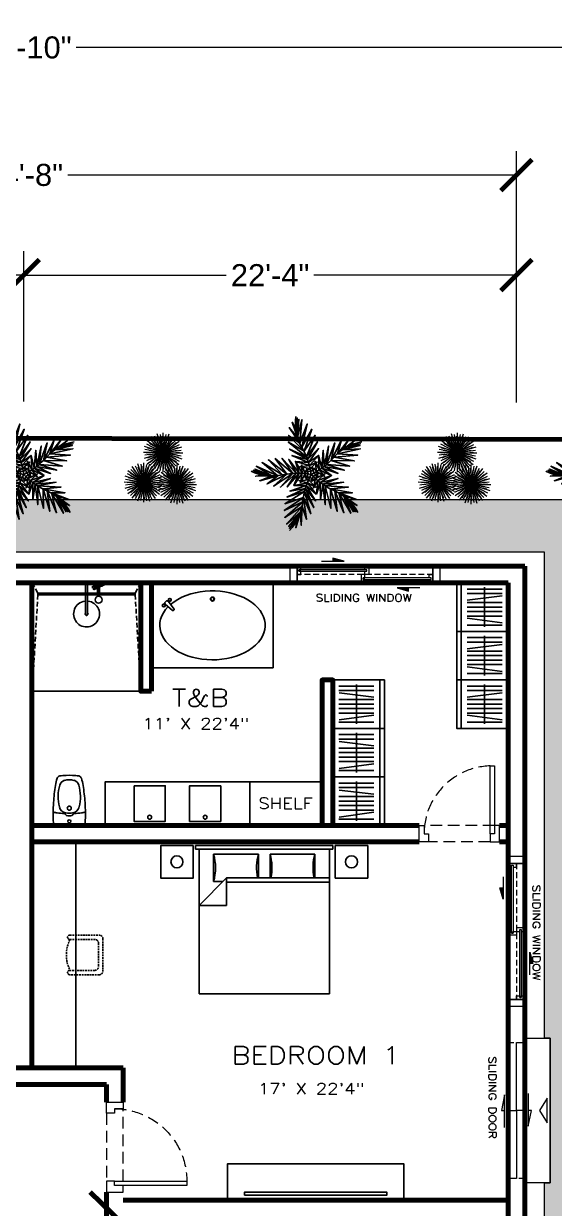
# Model space of a CAD drawing. Header units: millimetres. Extents: x 355 to 3640, y -248 to 1431.
# Drawn here: x 1440 to 1728, y 787 to 1431 of the extents above; entities that cross this region are included whole.
import ezdxf

# ---------------------------------------------------------------- set-up
doc = ezdxf.new("R2010")
doc.units = ezdxf.units.MM
doc.linetypes.add('HIDDEN', pattern=[9.525, 6.35, -3.175])
doc.linetypes.add('HIDDEN2', pattern=[4.7625, 3.175, -1.5875])
doc.layers.get('0').update_dxf_attribs({"plot": 0})
for name, color, linetype, lineweight in [('DIMENSION', 251, 'Continuous', 18), ('DOOR', 1, 'Continuous', 20), ('FLOORING', 33, 'Continuous', 13), ('PERIMETER', 4, 'Continuous', 80), ('TEXT', 9, 'Continuous', 15), ('WALL', 2, 'Continuous', 70), ('WINDOW', 153, 'Continuous', 20)]:
    doc.layers.add(name, color=color, linetype=linetype, lineweight=lineweight)
for name, color, linetype in [('FIXTURES', 8, 'Continuous'), ('FURNITURE', 8, 'Continuous'), ('PLANTS', 92, 'Continuous')]:
    doc.layers.add(name, color=color, linetype=linetype)
doc.styles.get("Standard").update_dxf_attribs({"font": 'arial.ttf'})
doc.dimstyles.new('ISO-25', dxfattribs={"dimtxt": 12, "dimasz": 17, "dimexe": 13, "dimexo": 20, "dimgap": 3.125, "dimtad": 0, "dimtoh": 1, "dimdec": 0, "dimdsep": 46, "dimlunit": 4, "dimtxsty": 'Standard', "dimblk": 'ARCHTICK', "dimcen": 2.5, "dimclrd": 256, "dimclre": 256, "dimclrt": 256, "dimadec": 0, "dimazin": 0, "dimtfac": 1, "dimtdec": 0, "dimtmove": 0, "dimatfit": 3, "dimldrblk": 'DOT', "dimfxl": 1, "dimlwd": -1, "dimlwe": -1, "dimarcsym": 0})

# ---------------------------------------------------------------- blocks, each defined once
blk = doc.blocks.new('1000mm Hinged Door')
at = {"layer": 'DOOR', "linetype": 'HIDDEN'}
for p, q in [((2.4, 4.72), (41.76, 4.72)), ((39.36, -4.28), (2.4, -4.28))]:
    blk.add_line(p, q, dxfattribs=at)
at = {"layer": 'DOOR'}
blk.add_lwpolyline([(0, 0), (2.4, 0), (2.4, 39.36), (0, 39.36)], close=True, dxfattribs=at)
for points in [[(0, 4.72), (0, 0), (2.4, 0), (2.4, -4.28), (-3.6, -4.28), (-3.6, 4.72), (0, 4.72)], [(41.76, 4.72), (41.76, 0), (39.36, 0), (39.36, -4.28), (45.36, -4.28), (45.36, 4.72), (41.76, 4.72)]]:
    blk.add_lwpolyline(points, dxfattribs=at)
at = {"layer": 'DOOR', "linetype": 'HIDDEN'}
blk.add_arc((2.4, 0), 39.36, 0, 90, dxfattribs=at)
blk = doc.blocks.new('1m x 1m Sliding Window')
at = {"layer": 'WINDOW'}
h = blk.add_hatch(color=256, dxfattribs=at)
h.dxf.hatch_style = 1
h.paths.add_polyline_path([(58.42, 11.74), (58.42, 13.46), (52.27, 11.74)])
h = blk.add_hatch(color=256, dxfattribs=at)
h.dxf.hatch_style = 1
h.paths.add_polyline_path([(17.28, -2.74), (17.28, -4.46), (23.43, -2.74)])
at = {"layer": 'WINDOW', "linetype": 'HIDDEN2'}
blk.add_line((3.94, 4.5), (77.91, 4.5), dxfattribs=at)
at = {"layer": 'WINDOW'}
for points in [[(64.57, 11.74), (52.27, 11.74), (58.42, 13.46), (58.42, 11.74)], [(38.93, 9), (38.93, 4.5), (40.93, 4.5), (40.93, 6.35), (39.93, 6.35), (39.93, 7.15), (40.93, 7.15), (40.93, 9), (38.93, 9)], [(77.91, 9), (77.91, 4.5), (75.91, 4.5), (75.91, 6.35), (76.91, 6.35), (76.91, 7.15), (75.91, 7.15), (75.91, 9), (77.91, 9)], [(3.94, 4.5), (3.94, 0), (5.94, 0), (5.94, 1.85), (4.94, 1.85), (4.94, 2.65), (5.94, 2.65), (5.94, 4.5), (3.94, 4.5)], [(42.93, 4.5), (42.93, 0), (40.93, 0), (40.93, 1.85), (41.93, 1.85), (41.93, 2.65), (40.93, 2.65), (40.93, 4.5), (42.93, 4.5)], [(11.13, -2.74), (23.43, -2.74), (17.28, -4.46), (17.28, -2.74)]]:
    blk.add_lwpolyline(points, dxfattribs=at)
for points in [[(0, 9), (3.94, 9), (3.94, 0), (0, 0)], [(3.94, 9), (77.91, 9), (77.91, 0), (3.94, 0)], [(39.93, 6.35), (39.93, 7.15), (76.91, 7.15), (76.91, 6.35)], [(77.91, 9), (81.85, 9), (81.85, 0), (77.91, 0)], [(4.94, 1.85), (4.94, 2.65), (41.93, 2.65), (41.93, 1.85)]]:
    blk.add_lwpolyline(points, close=True, dxfattribs=at)
blk = doc.blocks.new('_ArchTick')
at = {"color": 0, "linetype": 'ByBlock', "const_width": 0.15}
blk.add_lwpolyline([(-0.5, -0.5), (0.5, 0.5)], dxfattribs=at)
blk = doc.blocks.new('*D26')
at = {"layer": 'DIMENSION', "transparency": 16777216}
for p, q in [((1172.07, 1226.34), (1172.07, 1307.62)), ((1439.91, 1226.34), (1439.91, 1307.62)), ((1172.07, 1294.62), (1282.15, 1294.62)), ((1439.91, 1294.62), (1329.83, 1294.62))]:
    blk.add_line(p, q, dxfattribs=at)
at = {"layer": 'DIMENSION', "transparency": 16777216, "xscale": 17, "yscale": 17, "zscale": 17, "rotation": 180}
blk.add_blockref('_ArchTick', (1172.07, 1294.62), dxfattribs=at)
at = {"layer": 'DIMENSION', "transparency": 16777216, "xscale": 17, "yscale": 17, "zscale": 17}
blk.add_blockref('_ArchTick', (1439.91, 1294.62), dxfattribs=at)
at = {"layer": 'DIMENSION', "transparency": 16777216, "insert": (1305.99, 1294.62), "char_height": 12, "attachment_point": 5}
blk.add_mtext('22\'-4"', dxfattribs=at)
blk = doc.blocks.new('_Dot')
at = {"color": 0, "linetype": 'ByBlock', "lineweight": -2}
blk.add_line((-0.5, 0), (-1, 0), dxfattribs=at)
at = {"color": 0, "linetype": 'ByBlock', "const_width": 0.5}
blk.add_lwpolyline([(-0.25, 0, 1), (0.25, 0, 1)], format="xyb", close=True, dxfattribs=at)
blk = doc.blocks.new('*D27')
at = {"layer": 'DIMENSION', "transparency": 16777216}
for p, q in [((1439.98, 1225.82), (1439.98, 1307.62)), ((1707.89, 1225.31), (1707.89, 1307.62)), ((1439.98, 1294.62), (1550.1, 1294.62)), ((1707.89, 1294.62), (1597.78, 1294.62))]:
    blk.add_line(p, q, dxfattribs=at)
at = {"layer": 'DIMENSION', "transparency": 16777216, "xscale": 17, "yscale": 17, "zscale": 17, "rotation": 180}
blk.add_blockref('_ArchTick', (1439.98, 1294.62), dxfattribs=at)
at = {"layer": 'DIMENSION', "transparency": 16777216, "xscale": 17, "yscale": 17, "zscale": 17}
blk.add_blockref('_ArchTick', (1707.89, 1294.62), dxfattribs=at)
at = {"layer": 'DIMENSION', "transparency": 16777216, "insert": (1573.94, 1294.62), "char_height": 12, "attachment_point": 5}
blk.add_mtext('22\'-4"', dxfattribs=at)
blk = doc.blocks.new('*D28')
at = {"layer": 'DIMENSION', "transparency": 16777216}
for p, q in [((1172.07, 1226.34), (1172.07, 1362.11)), ((1707.89, 1225.31), (1707.89, 1362.11)), ((1172.07, 1349.11), (1416, 1349.11)), ((1707.89, 1349.11), (1463.96, 1349.11))]:
    blk.add_line(p, q, dxfattribs=at)
at = {"layer": 'DIMENSION', "transparency": 16777216, "xscale": 17, "yscale": 17, "zscale": 17, "rotation": 180}
blk.add_blockref('_ArchTick', (1172.07, 1349.11), dxfattribs=at)
at = {"layer": 'DIMENSION', "transparency": 16777216, "xscale": 17, "yscale": 17, "zscale": 17}
blk.add_blockref('_ArchTick', (1707.89, 1349.11), dxfattribs=at)
at = {"layer": 'DIMENSION', "transparency": 16777216, "insert": (1439.98, 1349.11), "char_height": 12, "attachment_point": 5}
blk.add_mtext('44\'-8"', dxfattribs=at)
blk = doc.blocks.new('*D34')
at = {"layer": 'DIMENSION', "transparency": 16777216}
for p, q in [((1104.94, 1226.47), (1104.94, 1431.48)), ((1775.03, 1225.18), (1775.03, 1431.48)), ((1104.94, 1418.48), (1411.58, 1418.48)), ((1775.03, 1418.48), (1468.38, 1418.48))]:
    blk.add_line(p, q, dxfattribs=at)
at = {"layer": 'DIMENSION', "transparency": 16777216, "xscale": 17, "yscale": 17, "zscale": 17, "rotation": 180}
blk.add_blockref('_ArchTick', (1104.94, 1418.48), dxfattribs=at)
at = {"layer": 'DIMENSION', "transparency": 16777216, "xscale": 17, "yscale": 17, "zscale": 17}
blk.add_blockref('_ArchTick', (1775.03, 1418.48), dxfattribs=at)
at = {"layer": 'DIMENSION', "transparency": 16777216, "insert": (1439.98, 1418.48), "char_height": 12, "attachment_point": 5}
blk.add_mtext('55\'-10"', dxfattribs=at)
blk = doc.blocks.new('900mm Door')
at = {"layer": 'DOOR', "linetype": 'HIDDEN'}
for p, q in [((0, 4.63), (-38.4, 4.63)), ((-2.4, -4.37), (-36, -4.37))]:
    blk.add_line(p, q, dxfattribs=at)
at = {"layer": 'DOOR'}
blk.add_lwpolyline([(-2.4, 36.99), (0, 36.99), (0, 0), (-2.4, 0)], close=True, dxfattribs=at)
for points in [[(-38.4, 4.63), (-38.4, 0), (-36, 0), (-36, -4.37), (-41, -4.37), (-41, 4.63), (-38.4, 4.63)], [(0, 4.63), (0, 0), (-2.4, 0), (-2.4, -4.37), (2.6, -4.37), (2.6, 4.63), (0, 4.63)]]:
    blk.add_lwpolyline(points, dxfattribs=at)
at = {"layer": 'DOOR', "linetype": 'HIDDEN'}
blk.add_arc((-1.4, 0), 37, 91.54872, 180, dxfattribs=at)
blk = doc.blocks.new('3-DOOR WARDROBE')
at = {"layer": 'FURNITURE'}
for p, q in [((25.56, -79.2), (25.56, 0)), ((3.25, -3.41), (22.31, -3.41)), ((3.25, -5.86), (22.31, -5.86)), ((12.78, -2.45), (12.78, -23.95)), ((3.25, -10.75), (22.31, -10.75)), ((3.32, -7.16), (22.24, -9.45)), ((3.25, -13.2), (22.31, -13.2)), ((3.25, -15.65), (22.31, -15.65)), ((3.25, -18.1), (22.31, -18.1)), ((3.34, -21.85), (22.22, -19.23)), ((3.25, -22.99), (22.31, -22.99)), ((25.56, -26.4), (0, -26.4)), ((3.25, -29.81), (22.31, -29.81)), ((12.78, -28.85), (12.78, -50.35)), ((3.25, -32.26), (22.31, -32.26)), ((3.25, -37.15), (22.31, -37.15)), ((3.32, -33.56), (22.24, -35.85)), ((3.25, -39.6), (22.31, -39.6)), ((3.25, -42.05), (22.31, -42.05)), ((3.25, -44.5), (22.31, -44.5)), ((3.25, -49.39), (22.31, -49.39)), ((3.34, -48.25), (22.22, -45.63)), ((25.56, -52.8), (0, -52.8)), ((3.25, -56.21), (22.31, -56.21)), ((12.78, -55.25), (12.78, -76.75)), ((3.25, -58.66), (22.31, -58.66)), ((3.25, -63.55), (22.31, -63.55)), ((3.32, -59.96), (22.24, -62.25)), ((3.25, -66), (22.31, -66)), ((3.25, -68.45), (22.31, -68.45)), ((3.25, -70.9), (22.31, -70.9)), ((3.25, -75.79), (22.31, -75.79)), ((3.34, -74.65), (22.22, -72.03)), ((25.56, -79.2), (0, -79.2))]:
    blk.add_line(p, q, dxfattribs=at)
blk.add_lwpolyline([(25.56, 0), (0, 0), (0, -79.2), (25.56, -79.2)], close=True, dxfattribs=at)
for points in [[(25.56, 0), (27.96, 0), (27.96, -26.4), (25.56, -26.4), (25.56, 0)], [(25.56, -26.4), (27.96, -26.4), (27.96, -52.8), (25.56, -52.8), (25.56, -26.4)], [(25.56, -52.8), (27.96, -52.8), (27.96, -79.2), (25.56, -79.2), (25.56, -52.8)]]:
    blk.add_lwpolyline(points, dxfattribs=at)
for p in [(25.56, -26.4), (25.56, -52.8), (25.56, -79.2)]:
    blk.add_point(p, dxfattribs=at)
blk = doc.blocks.new('BATHROOM SINK')
at = {"layer": 'FIXTURES'}
for points in [[(0, 0), (0, 23.64), (78.72, 23.64), (78.72, 0)], [(15.75, 21.52), (32.75, 21.52), (32.75, 2.12), (15.75, 2.12)], [(62.97, 21.52), (45.97, 21.52), (45.97, 2.12), (62.97, 2.12)]]:
    blk.add_lwpolyline(points, close=True, dxfattribs=at)
for centre in [(24.25, 4.42), (54.47, 4.42)]:
    blk.add_circle(centre, 1.05, dxfattribs=at)
blk = doc.blocks.new('BIDET-01')
at = {"layer": 'FIXTURES'}
blk.add_line((0.018, -0.107), (-0.018, -0.107), dxfattribs=at)
for centre, radius, start, end in [((0, -2), 2, 85.4587, 94.5413), ((1.566, -0.127), 1.75, 176.8297, 184.339), ((-0.156, -0.031), 0.025, 94.5413, 176.8297), ((-0.06, -0.116), 0.02, 273.5953, 338.9803), ((-0.018, -0.132), 0.025, 90, 158.9763), ((0, -0.046), 0.0175, 90, 270), ((0, -0.046), 0.0175, 270, 90), ((0.018, -0.132), 0.025, 21.0237, 90), ((0.06, -0.116), 0.02, 201.0197, 266.4047), ((0.156, -0.031), 0.025, 3.1703, 85.4587), ((-1.566, -0.127), 1.75, 355.661, 3.1703), ((2.315, -0.087), 2.5, 183.9491, 188.4725), ((-0.112, -0.391), 0.25, 96.1414, 104.7575), ((0, -1.334), 1.2, 92.806, 96.6395), ((0.348, -0.327), 0.475, 165.6449, 196.0093), ((-0.024, -0.231), 0.091, 101.4455, 165.6449), ((0, -0.35), 0.212, 78.5545, 101.4455), ((0, -0.196), 0.023, 90, 270), ((0, -0.196), 0.023, 270, 90), ((0.024, -0.231), 0.091, 14.3551, 78.5545), ((0, -1.334), 1.2, 83.3605, 87.194), ((-0.348, -0.327), 0.475, 343.9907, 14.3551), ((0.112, -0.391), 0.25, 75.2425, 83.8586), ((-2.315, -0.087), 2.5, 351.5275, 356.0509), ((0.287, -0.389), 0.45, 188.4725, 199.0968), ((-0.1, -0.523), 0.04, 199.0968, 258.5866), ((-0.032, -0.436), 0.08, 196.0093, 254.0092), ((0, -0.325), 0.195, 254.0092, 285.9908), ((0.032, -0.436), 0.08, 285.9908, 343.9907), ((0.1, -0.523), 0.04, 281.4134, 340.9032), ((-0.287, -0.389), 0.45, 340.9032, 351.5275), ((-0.05, -0.319), 0.25, 256.4947, 264.6535), ((0, 0.78), 1.35, 266.9077, 273.0923), ((0.05, -0.319), 0.25, 275.3465, 283.5053)]:
    blk.add_arc(centre, radius, start, end, dxfattribs=at)
blk = doc.blocks.new('BAÑERA OVALADA-05')
at = {"layer": 'FIXTURES'}
for p, q in [((0, -1.5), (0, 0)), ((0, 0), (1.05, 0)), ((1.05, 0), (1.05, -1.5)), ((0.235, -0.17), (0.227, -0.179)), ((0.323, -0.277), (0.228, -0.205)), ((0.341, -0.258), (0.262, -0.169)), ((0.332, -0.276), (0.341, -0.267)), ((1.05, -1.5), (0, -1.5))]:
    blk.add_line(p, q, dxfattribs=at)
for centre, radius in [((0.279, -0.15), 0.0187), ((0.279, -0.15), 0.0163), ((0.211, -0.224), 0.0187), ((0.211, -0.224), 0.0163), ((0.2, -0.75), 0.025), ((0.2, -0.75), 0.0213)]:
    blk.add_circle(centre, radius, dxfattribs=at)
for centre, radius, start, end in [((0.24, -0.191), 0.0187, 137.1475, 238.5687), ((0.249, -0.182), 0.0187, 35.7263, 137.1475), ((0.327, -0.273), 0.00628, 227.1475, 322.8581), ((0.336, -0.263), 0.00628, 311.4369, 47.1475)]:
    blk.add_arc(centre, radius, start, end, dxfattribs=at)
at = {"layer": 'FIXTURES', "extrusion": (0, 0, -1)}
blk.add_ellipse((0.525, -0.75), major_axis=(0, 0.65), ratio=0.653846, start_param=-0.575596, end_param=5.628539, dxfattribs=at)
blk = doc.blocks.new('Handheld Shower set pl')
at = {"layer": 'FIXTURES'}
for p, q in [((255, 329), (274, 320)), ((262, 341), (280, 332)), ((288, 329), (280, 332)), ((280, 332), (283, 331)), ((308, 319), (288, 329)), ((353, 341), (289, 341)), ((289, 341), (289, 338)), ((289, 338), (308, 338)), ((308, 338), (308, 319)), ((308, 338), (334, 338)), ((334, 338), (334, 307)), ((334, 338), (353, 338)), ((353, 341), (353, 338)), ((380, 341), (430, 341)), ((380, 340), (380, 336)), ((380, 336), (430, 336)), ((382, 335), (429, 335)), ((396, 335), (396, 296)), ((415, 296), (415, 335)), ((431, 340), (431, 336)), ((460, 341), (460, 331)), ((592, 341), (460, 341)), ((460, 331), (506, 331)), ((506, 331), (506, 331)), ((506, 331), (506, 331)), ((506, 331), (506, 331)), ((506, 330), (506, 331)), ((506, 331), (546, 331)), ((507, 330), (506, 330)), ((506, 330), (506, 330)), ((507, 330), (507, 330)), ((507, 330), (507, 330)), ((507, 330), (507, 330)), ((507, 329), (507, 330)), ((507, 320), (507, 329)), ((507, 329), (544, 329)), ((544, 329), (507, 329)), ((507, 329), (507, 329)), ((511, 320), (507, 320)), ((511, 94), (511, 320)), ((539, 320), (511, 320)), ((539, 94), (539, 320)), ((544, 320), (539, 320)), ((544, 330), (544, 329)), ((545, 330), (544, 330)), ((544, 329), (544, 320)), ((544, 329), (544, 329)), ((545, 331), (545, 330)), ((545, 331), (545, 331)), ((546, 331), (545, 331)), ((545, 330), (545, 330)), ((545, 330), (545, 330)), ((545, 330), (545, 330)), ((545, 330), (545, 330)), ((546, 331), (592, 331)), ((546, 331), (546, 331)), ((592, 331), (592, 341)), ((274, 320), (277, 318)), ((280, 317), (277, 318)), ((280, 317), (282, 316)), ((295, 310), (282, 316)), ((295, 310), (309, 303)), ((308, 319), (308, 319)), ((308, 319), (308, 306)), ((308, 306), (309, 303)), ((309, 303), (310, 300)), ((309, 303), (309, 303)), ((310, 300), (312, 297)), ((312, 297), (315, 295)), ((315, 295), (318, 294)), ((318, 294), (321, 293)), ((321, 293), (324, 294)), ((324, 294), (327, 295)), ((327, 295), (330, 297)), ((327, 295), (327, 295)), ((327, 295), (353, 282)), ((330, 297), (332, 300)), ((332, 300), (333, 303)), ((333, 303), (334, 306)), ((334, 307), (334, 306)), ((356, 296), (334, 307)), ((350, 267), (350, 268)), ((350, 268), (351, 268)), ((350, 267), (350, 158)), ((351, 269), (352, 270)), ((351, 268), (351, 269)), ((352, 270), (353, 270)), ((354, 288), (353, 287)), ((353, 287), (353, 286)), ((353, 286), (353, 284)), ((353, 284), (353, 283)), ((353, 283), (353, 282)), ((353, 282), (353, 281)), ((353, 282), (353, 282)), ((353, 281), (354, 280)), ((353, 270), (353, 271)), ((353, 271), (353, 271)), ((353, 271), (353, 271)), ((353, 271), (353, 271)), ((354, 271), (353, 271)), ((353, 263), (353, 271)), ((353, 271), (353, 271)), ((353, 158), (353, 263)), ((354, 296), (356, 296)), ((354, 296), (354, 293)), ((354, 293), (359, 293)), ((355, 290), (354, 289)), ((354, 289), (354, 288)), ((355, 289), (354, 288)), ((354, 288), (354, 287)), ((354, 287), (354, 285)), ((354, 285), (354, 284)), ((354, 284), (355, 284)), ((354, 283), (354, 284)), ((354, 283), (354, 284)), ((354, 283), (354, 283)), ((354, 283), (354, 283)), ((354, 282), (354, 283)), ((354, 283), (354, 282)), ((354, 281), (354, 282)), ((354, 280), (354, 282)), ((354, 282), (354, 282)), ((354, 282), (354, 281)), ((354, 280), (355, 281)), ((354, 280), (354, 280)), ((354, 279), (354, 280)), ((354, 279), (354, 280)), ((354, 280), (354, 280)), ((354, 279), (354, 279)), ((354, 279), (354, 278)), ((354, 278), (354, 278)), ((354, 274), (354, 278)), ((354, 271), (354, 274)), ((354, 274), (354, 274)), ((354, 271), (354, 271)), ((354, 271), (354, 271)), ((354, 271), (354, 271)), ((354, 271), (354, 271)), ((354, 271), (355, 271)), ((354, 271), (354, 271)), ((354, 271), (354, 271)), ((354, 271), (354, 271)), ((354, 271), (354, 271)), ((354, 271), (354, 271)), ((354, 271), (354, 271)), ((354, 271), (354, 271)), ((354, 271), (354, 271)), ((354, 271), (354, 271)), ((356, 291), (355, 290)), ((356, 290), (355, 289)), ((355, 285), (356, 285)), ((355, 284), (355, 285)), ((355, 281), (356, 281)), ((355, 271), (355, 271)), ((355, 271), (356, 271)), ((355, 271), (355, 271)), ((355, 271), (355, 271)), ((355, 271), (355, 271)), ((355, 271), (355, 271)), ((356, 296), (391, 296)), ((357, 292), (356, 291)), ((357, 291), (356, 290)), ((356, 285), (357, 285)), ((356, 281), (357, 281)), ((356, 271), (356, 271)), ((356, 271), (356, 271)), ((356, 271), (356, 271)), ((356, 271), (356, 271)), ((356, 271), (356, 271)), ((357, 271), (356, 271)), ((358, 293), (357, 292)), ((358, 292), (357, 291)), ((357, 291), (357, 291)), ((357, 285), (358, 286)), ((357, 281), (357, 282)), ((357, 282), (358, 282)), ((369, 271), (357, 271)), ((357, 271), (357, 271)), ((357, 271), (357, 271)), ((359, 293), (358, 293)), ((360, 293), (358, 292)), ((358, 286), (359, 286)), ((358, 282), (360, 282)), ((360, 294), (359, 293)), ((359, 293), (359, 293)), ((359, 286), (360, 286)), ((362, 294), (360, 294)), ((361, 293), (360, 293)), ((360, 286), (361, 286)), ((360, 282), (361, 282)), ((362, 293), (361, 293)), ((361, 286), (362, 286)), ((361, 282), (362, 282)), ((363, 294), (362, 294)), ((363, 293), (362, 293)), ((362, 286), (364, 286)), ((362, 282), (363, 282)), ((363, 293), (363, 297)), ((364, 294), (363, 294)), ((364, 293), (363, 293)), ((364, 282), (363, 282)), ((366, 294), (364, 294)), ((365, 293), (364, 293)), ((364, 286), (365, 286)), ((364, 282), (365, 282)), ((367, 293), (365, 293)), ((365, 286), (366, 286)), ((365, 282), (367, 282)), ((367, 293), (366, 294)), ((366, 286), (367, 286)), ((368, 293), (367, 293)), ((367, 293), (373, 293)), ((367, 293), (367, 293)), ((368, 292), (367, 293)), ((367, 286), (368, 286)), ((367, 282), (368, 282)), ((369, 292), (368, 293)), ((369, 291), (368, 292)), ((368, 286), (369, 285)), ((368, 282), (369, 282)), ((370, 291), (369, 292)), ((370, 291), (369, 291)), ((369, 285), (370, 285)), ((369, 282), (370, 281)), ((370, 271), (369, 271)), ((369, 271), (369, 271)), ((371, 290), (370, 291)), ((370, 290), (370, 291)), ((371, 289), (370, 290)), ((370, 285), (371, 285)), ((370, 281), (370, 281)), ((370, 281), (371, 281)), ((370, 271), (370, 271)), ((370, 271), (370, 271)), ((370, 271), (371, 271)), ((370, 271), (370, 271)), ((370, 271), (370, 271)), ((370, 271), (370, 271)), ((372, 289), (371, 290)), ((372, 288), (371, 289)), ((371, 285), (371, 284)), ((371, 284), (372, 284)), ((371, 281), (372, 280)), ((371, 271), (371, 271)), ((371, 271), (371, 271)), ((371, 271), (371, 271)), ((371, 271), (371, 271)), ((371, 271), (372, 271)), ((371, 271), (371, 271)), ((373, 288), (372, 289)), ((372, 288), (372, 289)), ((372, 289), (372, 289)), ((373, 288), (372, 288)), ((372, 287), (372, 288)), ((372, 285), (372, 287)), ((373, 284), (372, 285)), ((372, 284), (372, 283)), ((372, 283), (372, 283)), ((372, 283), (373, 283)), ((372, 283), (372, 282)), ((372, 281), (372, 282)), ((372, 282), (372, 282)), ((373, 282), (372, 281)), ((372, 282), (372, 282)), ((372, 282), (373, 282)), ((372, 282), (372, 281)), ((372, 281), (372, 281)), ((372, 279), (373, 280)), ((372, 280), (372, 280)), ((372, 280), (372, 279)), ((373, 279), (372, 279)), ((372, 279), (372, 279)), ((372, 279), (372, 279)), ((372, 278), (373, 278)), ((372, 277), (372, 278)), ((372, 274), (373, 274)), ((372, 271), (372, 271)), ((372, 271), (372, 271)), ((372, 271), (372, 271)), ((372, 271), (372, 271)), ((372, 271), (372, 271)), ((372, 271), (373, 271)), ((372, 271), (372, 271)), ((372, 271), (372, 271)), ((372, 271), (372, 271)), ((372, 271), (373, 271)), ((372, 271), (373, 271)), ((373, 288), (373, 293)), ((373, 287), (373, 288)), ((373, 288), (373, 288)), ((373, 286), (373, 287)), ((373, 284), (373, 286)), ((373, 283), (373, 284)), ((373, 283), (373, 284)), ((373, 282), (373, 283)), ((373, 283), (373, 282)), ((373, 281), (373, 282)), ((373, 282), (373, 280)), ((373, 280), (373, 281)), ((373, 280), (373, 279)), ((373, 278), (373, 279)), ((373, 274), (373, 278)), ((373, 274), (373, 271)), ((373, 271), (373, 271)), ((373, 271), (373, 271)), ((373, 271), (373, 271)), ((373, 271), (373, 271)), ((373, 271), (373, 271)), ((373, 271), (373, 271)), ((373, 271), (373, 271)), ((373, 271), (373, 158)), ((373, 271), (373, 271)), ((373, 271), (373, 271)), ((373, 271), (373, 271)), ((373, 271), (373, 270)), ((373, 271), (376, 271)), ((373, 271), (373, 271)), ((373, 270), (374, 270)), ((374, 270), (375, 269)), ((375, 269), (375, 268)), ((375, 268), (376, 268)), ((376, 271), (391, 271)), ((376, 271), (423, 249)), ((376, 268), (376, 267)), ((376, 267), (376, 158)), ((392, 296), (392, 279)), ((392, 296), (392, 279)), ((392, 296), (392, 271)), ((392, 296), (392, 296)), ((392, 279), (392, 279)), ((392, 279), (392, 278)), ((392, 279), (392, 279)), ((392, 279), (392, 278)), ((392, 279), (392, 279)), ((392, 279), (392, 279)), ((392, 272), (392, 279)), ((392, 272), (392, 278)), ((392, 271), (392, 272)), ((392, 272), (392, 272)), ((392, 272), (392, 272)), ((392, 272), (392, 272)), ((392, 272), (392, 272)), ((392, 272), (392, 272)), ((392, 272), (392, 272)), ((392, 272), (392, 272)), ((392, 272), (392, 272)), ((392, 272), (392, 272)), ((392, 272), (392, 272)), ((393, 271), (392, 271)), ((393, 296), (396, 296)), ((393, 271), (393, 271)), ((393, 271), (393, 271)), ((393, 271), (393, 271)), ((393, 271), (393, 271)), ((393, 271), (393, 271)), ((393, 271), (393, 271)), ((393, 271), (393, 271)), ((393, 271), (393, 271)), ((393, 271), (393, 271)), ((393, 271), (393, 271)), ((393, 271), (393, 271)), ((393, 271), (393, 271)), ((393, 271), (393, 271)), ((393, 271), (393, 271)), ((393, 271), (393, 271)), ((393, 271), (393, 271)), ((393, 271), (409, 271)), ((396, 284), (396, 296)), ((396, 283), (396, 284)), ((396, 281), (396, 283)), ((396, 280), (396, 281)), ((397, 279), (396, 280)), ((397, 278), (397, 279)), ((398, 277), (397, 278)), ((399, 276), (398, 277)), ((400, 276), (399, 276)), ((401, 275), (400, 276)), ((402, 275), (401, 275)), ((403, 274), (402, 275)), ((405, 274), (403, 274)), ((406, 274), (405, 274)), ((407, 274), (406, 274)), ((408, 275), (407, 274)), ((409, 275), (408, 275)), ((410, 276), (409, 275)), ((409, 271), (417, 271)), ((409, 271), (429, 261)), ((411, 276), (410, 276)), ((412, 277), (411, 276)), ((413, 278), (412, 277)), ((414, 280), (413, 279)), ((413, 279), (413, 278)), ((415, 283), (414, 281)), ((414, 281), (414, 280)), ((415, 296), (417, 296)), ((415, 296), (415, 284)), ((415, 284), (415, 283)), ((417, 271), (418, 271)), ((417, 271), (417, 271)), ((417, 271), (417, 271)), ((417, 271), (417, 271)), ((417, 271), (417, 271)), ((417, 271), (417, 271)), ((417, 271), (417, 271)), ((417, 271), (417, 271)), ((418, 296), (418, 279)), ((418, 296), (418, 279)), ((418, 296), (419, 296)), ((418, 272), (418, 279)), ((418, 272), (418, 278)), ((418, 271), (418, 272)), ((418, 272), (418, 272)), ((418, 272), (418, 272)), ((418, 272), (418, 272)), ((418, 272), (418, 272)), ((418, 272), (418, 272)), ((418, 272), (418, 272)), ((418, 272), (418, 272)), ((418, 272), (418, 272)), ((418, 272), (418, 272)), ((418, 272), (419, 272)), ((418, 271), (418, 271)), ((418, 271), (418, 271)), ((418, 271), (418, 271)), ((418, 271), (418, 271)), ((418, 271), (418, 271)), ((419, 296), (443, 296)), ((419, 296), (419, 271)), ((419, 271), (443, 271)), ((423, 249), (428, 248)), ((428, 248), (431, 250)), ((433, 258), (429, 261)), ((431, 250), (433, 252)), ((433, 255), (433, 258)), ((433, 252), (433, 255)), ((444, 272), (444, 295)), ((375, 10), (365, -11)), ((388, 28), (375, 10)), ((403, 46), (388, 28)), ((421, 60), (403, 46)), ((440, 73), (421, 60)), ((461, 83), (440, 73)), ((482, 90), (461, 83)), ((505, 94), (482, 90)), ((511, 94), (505, 94)), ((511, -66), (511, 94)), ((551, 93), (539, 94)), ((539, -66), (539, 94)), ((573, 89), (551, 93)), ((595, 81), (573, 89)), ((615, 70), (595, 81)), ((634, 57), (615, 70)), ((651, 42), (634, 57)), ((666, 25), (651, 42)), ((678, 6), (666, 25)), ((688, -15), (678, 6)), ((352, -55), (350, -78)), ((350, -78), (352, -100)), ((357, -32), (352, -55)), ((352, -100), (356, -123)), ((356, -123), (363, -145)), ((365, -11), (357, -32)), ((363, -145), (373, -165)), ((506, -80), (507, -75)), ((507, -85), (506, -80)), ((507, -75), (509, -70)), ((509, -89), (507, -85)), ((509, -70), (511, -66)), ((512, -93), (509, -89)), ((511, -80), (511, -66)), ((511, -80), (512, -83)), ((512, -83), (513, -87)), ((516, -97), (512, -93)), ((513, -87), (516, -90)), ((516, -90), (518, -92)), ((520, -98), (516, -97)), ((518, -92), (522, -93)), ((525, -99), (520, -98)), ((522, -93), (525, -94)), ((525, -94), (529, -93)), ((530, -98), (525, -99)), ((529, -93), (532, -92)), ((535, -97), (530, -98)), ((532, -92), (535, -90)), ((535, -90), (538, -87)), ((539, -93), (535, -97)), ((538, -87), (539, -83)), ((539, -66), (542, -70)), ((539, -80), (539, -66)), ((539, -83), (539, -80)), ((542, -89), (539, -93)), ((542, -70), (544, -75)), ((544, -85), (542, -89)), ((544, -75), (545, -80)), ((545, -80), (544, -85)), ((676, -169), (686, -149)), ((686, -149), (694, -127)), ((695, -37), (688, -15)), ((694, -127), (699, -105)), ((699, -59), (695, -37)), ((700, -82), (699, -59)), ((699, -105), (700, -82)), ((373, -165), (385, -185)), ((385, -185), (400, -202)), ((400, -202), (417, -217)), ((417, -217), (436, -230)), ((436, -230), (456, -241)), ((456, -241), (478, -248)), ((478, -248), (500, -253)), ((500, -253), (523, -255)), ((523, -255), (546, -254)), ((546, -254), (568, -250)), ((568, -250), (590, -242)), ((590, -242), (611, -233)), ((611, -233), (630, -220)), ((630, -220), (647, -205)), ((647, -205), (663, -188)), ((663, -188), (676, -169))]:
    blk.add_line(p, q, dxfattribs=at)
blk.add_lwpolyline([(255, 329), (254, 330), (253, 330), (253, 331), (252, 331), (252, 332), (252, 332), (252, 332), (252, 332), (252, 333), (252, 333), (251, 333), (251, 334), (251, 334), (251, 334), (251, 335), (251, 335), (251, 336), (251, 336), (251, 336), (251, 337), (251, 337), (252, 337), (252, 338), (252, 338), (252, 338), (252, 339), (252, 339), (253, 339), (253, 339), (253, 340), (253, 340), (254, 340), (254, 340), (254, 341), (255, 341), (255, 341), (255, 341), (256, 341), (256, 341), (256, 342), (256, 342), (256, 342), (256, 342), (257, 342), (257, 342), (257, 342), (257, 342), (258, 342), (258, 342), (259, 342), (259, 342), (260, 341), (260, 341), (261, 341), (262, 341), (262, 341)], dxfattribs=at)
blk.add_circle((363, 113), 46.6, dxfattribs=at)
for centre, radius, start, end in [((380, 340), 0.344, 86.4523, 162.0345), ((380, 337), 0.344, 197.9655, 273.5477), ((382, 336), 1.16, 189.8715, 268.521), ((429, 336), 1.16, 271.479, 350.1285), ((430, 340), 0.344, 17.9655, 93.5477), ((430, 337), 0.344, 266.4523, 342.0345), ((391, 296), 0.512, 11.477, 75.5526), ((391, 272), 0.512, 284.4474, 348.523), ((394, 294), 1.97, 102.3058, 144.97), ((417, 294), 1.97, 35.03, 77.6942), ((419, 296), 0.512, 104.4474, 168.523), ((419, 272), 0.512, 191.477, 255.5526), ((443, 295), 1.08, 2.6678, 69.8908), ((443, 272), 1.08, 290.1092, 357.3322)]:
    blk.add_arc(centre, radius, start, end, dxfattribs=at)
blk = doc.blocks.new('SINGLE CHAIR')
at = {"layer": 'FURNITURE', "linetype": 'HIDDEN2', "ltscale": 0.3}
for points in [[(-18, 10.8), (-2, 10.8, -0.414214), (0, 8.8), (0, -8.8, -0.414214), (-2, -10.8), (-18, -10.8)], [(-18, 8.4), (-4.4, 8.4, -0.414214), (-2.4, 6.4), (-2.4, -6.4, -0.414214), (-4.4, -8.4), (-18, -8.4)]]:
    blk.add_lwpolyline(points, format="xyb", dxfattribs=at)
for centre, radius, start, end in [((0.28, 0), 20.12, 155.31964, 204.68036), ((-18, 9.6), 1.2, 90, 270), ((-18, -9.6), 1.2, 90, 270)]:
    blk.add_arc(centre, radius, start, end, dxfattribs=at)
blk = doc.blocks.new('SLIDING DOOR 1 (900mm)')
at = {"layer": 'DOOR'}
for points in [[(-39.68, 5.11), (-76.67, 5.11), (-76.67, 9.66), (-39.68, 9.66)], [(-2.7, 0.66), (-39.68, 0.66), (-39.68, 5.11), (-2.7, 5.11)]]:
    blk.add_lwpolyline(points, close=True, dxfattribs=at)
at = {"layer": 'DOOR', "linetype": 'HIDDEN', "ltscale": 0.5}
for points in [[(-39.68, 9.66), (-2.7, 9.66), (-2.7, 5.11)], [(-39.68, 0.66), (-76.67, 0.66), (-76.67, 5.11)]]:
    blk.add_lwpolyline(points, dxfattribs=at)
at = {"layer": 'FLOORING'}
for points in [[(-48.87, 11.55), (-31.18, 11.55), (-39.68, 13.27), (-39.68, 11.55)], [(-30.5, -1.24), (-48.18, -1.24), (-39.68, -2.96), (-39.68, -1.24)]]:
    blk.add_lwpolyline(points, dxfattribs=at)
blk = doc.blocks.new('LANDSCAPE PAVEMENT')
at = {"layer": 'FLOORING'}
h = blk.add_hatch(dxfattribs=at)
h.set_pattern_fill('HONEY', color=256, scale=2)
edge = h.paths.add_edge_path()
edge.add_line((276.23, 98), (276.23, 571.74))
edge.add_line((276.23, 571.74), (279.21, 571.74))
edge.add_line((279.21, 571.74), (279.21, 650.46))
edge.add_line((279.21, 650.46), (276.23, 650.46))
edge.add_line((276.23, 650.46), (276.23, 914.91))
edge.add_line((276.23, 914.91), (-289.12, 914.91))
edge.add_line((-289.12, 914.91), (-289.12, 650.46))
edge.add_line((-289.12, 650.46), (-293.21, 650.46))
edge.add_line((-293.21, 650.46), (-293.21, 571.74))
edge.add_line((-293.21, 571.74), (-289.12, 571.74))
edge.add_line((-289.12, 571.74), (-289.12, 553.37))
edge.add_line((-289.12, 553.37), (-293.21, 553.37))
edge.add_line((-293.21, 553.37), (-293.21, 474.65))
edge.add_line((-293.21, 474.65), (-289.12, 474.65))
edge.add_line((-289.12, 474.65), (-289.12, 338.57))
edge.add_line((-289.12, 338.57), (-293.21, 338.57))
edge.add_line((-293.21, 338.57), (-293.21, 2))
edge.add_line((-293.21, 2), (-289.12, 2))
edge.add_line((-289.12, 2), (-289.12, -28.57))
edge.add_arc((-282.59, -29.93), 6.68, 168.25408, 270)
edge.add_line((-282.59, -36.61), (-22.8, -36.61))
edge.add_arc((-23.53, -27.51), 9.13, 274.59261, 360)
edge.add_line((-14.4, -27.51), (-14.4, 0))
edge.add_line((-14.4, 0), (14.4, 0))
edge.add_line((14.4, 0), (14.4, -27.51))
edge.add_arc((-23.53, -27.51), 37.93, -87.74742, 0, ccw=False)
edge.add_line((-22.04, -65.41), (-53.3, -65.41))
edge.add_line((-53.3, -65.41), (-84.57, -65.41))
edge.add_arc((-84.57, -111.97), 46.56, 90, 270)
edge.add_line((-84.57, -158.53), (52.23, -158.53))
edge.add_line((52.23, -158.53), (52.23, -187.33))
edge.add_line((52.23, -187.33), (-84.57, -187.33))
edge.add_arc((-84.57, -111.97), 75.36, 141.84064, 270, ccw=False)
edge.add_line((-143.83, -65.41), (-282.59, -65.41))
edge.add_arc((-282.59, -29.93), 35.48, 174.91201, 270, ccw=False)
edge.add_line((-317.92, -26.78), (-317.92, 943.71))
edge.add_line((-317.92, 943.71), (305.03, 943.71))
edge.add_line((305.03, 943.71), (305.03, 98))
edge.add_line((305.03, 98), (276.23, 98))
for points in [[(276.23, 98), (276.23, 571.74), (279.21, 571.74), (279.21, 650.46), (276.23, 650.46), (276.23, 914.91), (-289.12, 914.91), (-289.12, 650.46), (-293.21, 650.46), (-293.21, 571.74), (-289.12, 571.74), (-289.12, 553.37)], [(-317.92, -26.78), (-317.92, 943.71), (305.03, 943.71), (305.03, 98)]]:
    blk.add_lwpolyline(points, dxfattribs=at)
blk = doc.blocks.new('tree 5412326')
for points in [[(-0.75, 0.415), (-0.644, 0.447), (-0.742, 0.482), (-0.548, 0.566), (-0.736, 0.55), (-0.474, 0.7), (-0.734, 0.618), (-0.425, 0.846), (-0.734, 0.686), (-0.402, 0.997), (-0.738, 0.754), (-0.407, 1.15), (-0.753, 0.889), (-0.439, 1.3), (-0.772, 0.988), (-0.498, 1.442), (-0.789, 1.089), (-0.58, 1.571), (-0.796, 1.225), (-0.642, 1.603), (-0.788, 1.343), (-0.669, 1.638), (-0.774, 1.428), (-0.801, 1.584), (-0.796, 1.225), (-0.901, 1.493), (-0.789, 1.089), (-0.972, 1.331), (-0.753, 0.889), (-1.021, 1.185), (-0.738, 0.754), (-1.043, 1.034), (-0.734, 0.686), (-1.038, 0.881), (-0.734, 0.618), (-1.006, 0.731), (-0.736, 0.55), (-0.948, 0.589), (-0.742, 0.482), (-0.865, 0.46)], [(-0.821, 0.379), (-0.82, 0.489), (-0.883, 0.407), (-0.903, 0.618), (-0.946, 0.433), (-1.008, 0.73), (-1.009, 0.457), (-1.131, 0.821), (-1.074, 0.477), (-1.268, 0.889), (-1.14, 0.495), (-1.415, 0.932), (-1.273, 0.522), (-1.568, 0.948), (-1.374, 0.535), (-1.72, 0.936), (-1.475, 0.55), (-1.869, 0.897), (-1.606, 0.585), (-1.918, 0.849), (-1.716, 0.629), (-1.96, 0.834), (-1.792, 0.668), (-1.949, 0.691), (-1.606, 0.585), (-1.893, 0.568), (-1.475, 0.55), (-1.761, 0.451), (-1.273, 0.522), (-1.638, 0.359), (-1.14, 0.495), (-1.501, 0.291), (-1.074, 0.477), (-1.353, 0.248), (-1.009, 0.457), (-1.201, 0.233), (-0.946, 0.433), (-1.048, 0.244), (-0.883, 0.407), (-0.9, 0.283)], [(-0.694, 0.358), (-0.63, 0.268), (-0.627, 0.371), (-0.487, 0.212), (-0.561, 0.387), (-0.336, 0.184), (-0.495, 0.405), (-0.183, 0.182), (-0.431, 0.427), (-0.032, 0.207), (-0.367, 0.451), (0.112, 0.259), (-0.244, 0.507), (0.245, 0.336), (-0.155, 0.556), (0.361, 0.436), (-0.064, 0.604), (0.459, 0.554), (0.063, 0.653), (0.47, 0.622), (0.178, 0.682), (0.495, 0.659), (0.262, 0.694), (0.402, 0.768), (0.063, 0.653), (0.285, 0.835), (-0.064, 0.604), (0.109, 0.852), (-0.244, 0.507), (-0.044, 0.854), (-0.367, 0.451), (-0.195, 0.828), (-0.431, 0.427), (-0.34, 0.776), (-0.495, 0.405), (-0.472, 0.699), (-0.561, 0.387), (-0.589, 0.6), (-0.627, 0.371), (-0.686, 0.481)], [(-0.809, 0.3), (-0.914, 0.335), (-0.855, 0.25), (-1.062, 0.296), (-0.9, 0.198), (-1.2, 0.231), (-0.941, 0.145), (-1.325, 0.142), (-0.981, 0.09), (-1.433, 0.033), (-1.018, 0.033), (-1.519, -0.094), (-1.085, -0.086), (-1.581, -0.234), (-1.129, -0.177), (-1.617, -0.383), (-1.174, -0.269), (-1.626, -0.536), (-1.248, -0.383), (-1.595, -0.598), (-1.324, -0.474), (-1.594, -0.643), (-1.385, -0.534), (-1.455, -0.676), (-1.248, -0.383), (-1.32, -0.661), (-1.174, -0.269), (-1.168, -0.572), (-1.085, -0.086), (-1.043, -0.483), (-1.018, 0.033), (-0.936, -0.374), (-0.981, 0.09), (-0.85, -0.247), (-0.941, 0.145), (-0.788, -0.107), (-0.9, 0.198), (-0.751, 0.042), (-0.855, 0.25), (-0.742, 0.195)], [(-0.73, 0.287), (-0.796, 0.198), (-0.697, 0.227), (-0.805, 0.045), (-0.662, 0.169), (-0.786, -0.107), (-0.624, 0.113), (-0.74, -0.253), (-0.583, 0.058), (-0.669, -0.389), (-0.541, 0.005), (-0.575, -0.51), (-0.449, -0.095), (-0.461, -0.612), (-0.375, -0.164), (-0.33, -0.692), (-0.302, -0.236), (-0.187, -0.748), (-0.216, -0.342), (-0.119, -0.738), (-0.153, -0.442), (-0.076, -0.75), (-0.115, -0.518), (-0.002, -0.629), (-0.216, -0.342), (0.026, -0.496), (-0.302, -0.236), (-0.012, -0.324), (-0.449, -0.095), (-0.058, -0.177), (-0.541, 0.005), (-0.129, -0.042), (-0.583, 0.058), (-0.223, 0.079), (-0.624, 0.113), (-0.337, 0.182), (-0.662, 0.169), (-0.468, 0.262), (-0.697, 0.227), (-0.61, 0.318)]]:
    blk.add_lwpolyline(points, close=True)
for points in [[(-0.761, 0.348, 0.101039), (-0.772, 0.988, -0.173091), (-0.685, 1.684)], [(-0.761, 0.348, 0.101039), (-1.374, 0.535, -0.173091), (-2.008, 0.833)], [(-0.761, 0.348, 0.101039), (-0.155, 0.556, -0.173091), (0.533, 0.688)], [(-0.761, 0.348, 0.101039), (-1.129, -0.177, -0.173091), (-1.608, -0.689)], [(-0.761, 0.348, 0.101039), (-0.375, -0.164, -0.173091), (-0.037, -0.778)]]:
    blk.add_lwpolyline(points, format="xyb")
blk = doc.blocks.new('tree 97643')
blk.add_blockref('tree 5412326', (348.384, 244.595))
blk = doc.blocks.new('tree 4r32')
at = {"lineweight": 0}
for points in [[(0.503, 0.542), (0.292, 0.944)], [(0.499, 0.57), (0.352, 1.007)], [(0.517, 0.517), (0.435, 0.993)], [(0.516, 0.574), (0.512, 1.034)], [(0.515, 0.755), (0.528, 0.946)], [(0.519, 0.531), (0.586, 0.995)], [(0.529, 0.542), (0.73, 0.95)], [(0.534, 0.572), (0.672, 1.01)], [(0.551, 0.564), (0.817, 0.938)], [(0.517, 0.517), (0.024, 0.672)], [(0.468, 0.541), (0.083, 0.73)], [(0.472, 0.548), (0.096, 0.817)], [(0.29, 0.588), (0.112, 0.661)], [(0.477, 0.555), (0.171, 0.854)], [(0.323, 0.655), (0.176, 0.779)], [(0.491, 0.53), (0.185, 0.691)], [(0.484, 0.561), (0.209, 0.932)], [(0.491, 0.53), (0.22, 0.668)], [(0.497, 0.537), (0.255, 0.785)], [(0.375, 0.708), (0.274, 0.871)], [(0.478, 0.556), (0.281, 0.752)], [(0.492, 0.567), (0.351, 0.852)], [(0.517, 0.517), (0.365, 0.814)], [(0.441, 0.743), (0.395, 0.929)], [(0.509, 0.573), (0.463, 0.887)], [(0.512, 0.545), (0.464, 0.846)], [(0.517, 0.517), (0.58, 0.886)], [(0.517, 0.517), (0.752, 0.753)], [(0.517, 0.517), (0.944, 0.742)], [(0.517, 0.517), (0.814, 0.668)], [(0.519, 0.531), (0.569, 0.846)], [(0.53, 0.542), (0.691, 0.848)], [(0.53, 0.542), (0.668, 0.814)], [(0.541, 0.529), (0.852, 0.683)], [(0.543, 0.525), (1.007, 0.681)], [(0.557, 0.559), (0.854, 0.863)], [(0.558, 0.557), (0.785, 0.778)], [(0.564, 0.551), (0.932, 0.825)], [(0.588, 0.744), (0.661, 0.922)], [(0.655, 0.711), (0.779, 0.857)], [(0.708, 0.658), (0.871, 0.76)], [(0.743, 0.592), (0.929, 0.638)], [(0.489, 0.517), (0, 0.512)], [(0.503, 0.512), (0.027, 0.352)], [(0.464, 0.524), (0.039, 0.586)], [(0.465, 0.508), (0.041, 0.435)], [(0.279, 0.515), (0.087, 0.528)], [(0.504, 0.51), (0.089, 0.292)], [(0.475, 0.486), (0.102, 0.209)], [(0.291, 0.441), (0.105, 0.395)], [(0.502, 0.515), (0.146, 0.463)], [(0.464, 0.526), (0.148, 0.58)], [(0.325, 0.375), (0.162, 0.274)], [(0.517, 0.517), (0.18, 0.171)], [(0.47, 0.494), (0.181, 0.351)], [(0.517, 0.517), (0.187, 0.569)], [(0.465, 0.509), (0.187, 0.464)], [(0.501, 0.495), (0.217, 0.096)], [(0.492, 0.504), (0.22, 0.365)], [(0.497, 0.498), (0.249, 0.255)], [(0.378, 0.323), (0.255, 0.176)], [(0.517, 0.517), (0.281, 0.281)], [(0.517, 0.517), (0.303, 0.083)], [(0.492, 0.47), (0.343, 0.185)], [(0.501, 0.467), (0.362, 0.024)], [(0.517, 0.517), (0.366, 0.22)], [(0.513, 0.491), (0.448, 0.039)], [(0.512, 0.491), (0.454, 0.148)], [(0.517, 0.517), (0.465, 0.187)], [(0.517, 0.517), (0.846, 0.569)], [(0.517, 0.517), (0.668, 0.22)], [(0.517, 0.517), (0.846, 0.465)], [(0.517, 0.464), (0.522, 0)], [(0.521, 0.491), (0.569, 0.187)], [(0.521, 0.491), (0.599, 0.041)], [(0.521, 0.491), (0.571, 0.146)], [(0.523, 0.504), (0.683, 0.181)], [(0.525, 0.492), (0.681, 0.027)], [(0.538, 0.501), (0.938, 0.217)], [(0.54, 0.505), (0.95, 0.303)], [(0.54, 0.505), (0.814, 0.366)], [(0.542, 0.469), (0.742, 0.089)], [(0.543, 0.513), (0.995, 0.448)], [(0.543, 0.512), (0.886, 0.454)], [(0.544, 0.517), (1.034, 0.522)], [(0.55, 0.473), (0.825, 0.102)], [(0.555, 0.477), (0.778, 0.249)], [(0.556, 0.478), (0.753, 0.281)], [(0.557, 0.478), (0.863, 0.18)], [(0.567, 0.491), (0.848, 0.343)], [(0.571, 0.5), (1.01, 0.362)], [(0.574, 0.527), (0.993, 0.599)], [(0.574, 0.525), (0.887, 0.571)], [(0.658, 0.325), (0.76, 0.162)], [(0.711, 0.378), (0.857, 0.255)], [(0.744, 0.445), (0.922, 0.373)], [(0.755, 0.519), (0.946, 0.505)], [(0.445, 0.29), (0.373, 0.112)], [(0.519, 0.279), (0.505, 0.087)], [(0.592, 0.291), (0.638, 0.105)]]:
    blk.add_lwpolyline(points, dxfattribs=at)
blk = doc.blocks.new('CAMA QUEEN-01')
at = {"layer": 'FURNITURE'}
for p, q in [((0.95, 0), (-0.95, 0)), ((-0.95, 0), (-0.95, -0.05)), ((0.95, -0.05), (0.95, 0)), ((-0.95, -0.05), (0.95, -0.05)), ((-0.9, -2.05), (-0.9, -0.05)), ((-0.9, -0.05), (0.6, -0.05)), ((-0.9, -0.05), (0.9, -0.05)), ((-0.7, -0.116), (-0.08, -0.116)), ((-0.7, -0.446), (-0.7, -0.116)), ((-0.08, -0.116), (-0.08, -0.446)), ((0.08, -0.116), (0.7, -0.116)), ((0.08, -0.446), (0.08, -0.116)), ((0.7, -0.116), (0.7, -0.496)), ((0.9, -0.05), (0.9, -2.05)), ((-0.9, -0.446), (0.52, -0.446)), ((0.9, -0.826), (0.52, -0.446)), ((0.52, -0.446), (0.52, -0.826)), ((0.52, -0.506), (-0.9, -0.506)), ((0.7, -0.496), (0.57, -0.496)), ((0.52, -0.826), (0.9, -0.826)), ((0.9, -2.05), (-0.9, -2.05))]:
    blk.add_line(p, q, dxfattribs=at)
for points in [[(-0.982, 0), (-1.43, 0), (-1.43, -0.448), (-0.982, -0.448)], [(0.982, 0), (1.43, 0), (1.43, -0.448), (0.982, -0.448)]]:
    blk.add_lwpolyline(points, close=True, dxfattribs=at)
for centre in [(-1.206, -0.224), (1.206, -0.224)]:
    blk.add_circle(centre, 0.0832, dxfattribs=at)
for centre, start, end in [((-1.389, -0.306), 348.7047, 15.4154), ((0.609, -0.306), 164.5846, 191.2953), ((-0.609, -0.306), 348.7047, 15.4154), ((1.389, -0.306), 164.5846, 195.4155)]:
    blk.add_arc(centre, 0.715, start, end, dxfattribs=at)

msp = doc.modelspace()

# ---------------------------------------------------------------- linework, layer by layer
at = {"layer": 'FIXTURES', "linetype": 'HIDDEN2', "ltscale": 0.8}
for p, q in [((1444.56, 1127.18), (1447.61, 1121.62)), ((1500.54, 1121.62), (1503.6, 1127.18)), ((1447.61, 1120.65), (1444.56, 1068.14)), ((1500.54, 1120.65), (1503.6, 1068.14))]:
    msp.add_line(p, q, dxfattribs=at)
at = {"layer": 'FIXTURES'}
for points in [[(1444.56, 1127.18), (1444.56, 1068.14), (1503.6, 1068.14), (1503.6, 1127.18)], [(1500.54, 1121.62), (1447.61, 1121.62), (1447.61, 1120.65), (1500.54, 1120.65)]]:
    msp.add_lwpolyline(points, close=True, dxfattribs=at)
msp.add_lwpolyline([(1562.87, 1018.82), (1562.87, 995.18), (1602.23, 995.18), (1602.23, 1018.82), (1562.87, 1018.82)], dxfattribs=at)
at = {"layer": 'FLOORING'}
msp.add_line((1703.39, 1127.18), (1176.57, 1127.18), dxfattribs=at)
msp.add_lwpolyline([(1712.39, 879.36), (1726.19, 879.36), (1726.19, 800.64), (1712.39, 800.64)], dxfattribs=at)
at = {"layer": 'FURNITURE'}
for points in [[(1468.2, 986.18), (1444.56, 986.18), (1444.56, 863.18), (1468.2, 863.18)], [(1646.69, 791.27), (1646.69, 810.95), (1610.69, 810.95), (1574.69, 810.95), (1550.69, 810.95), (1550.69, 791.27)], [(1559.92, 793.97), (1637.45, 793.97), (1637.45, 795.48), (1559.92, 795.48)]]:
    msp.add_lwpolyline(points, close=True, dxfattribs=at)
at = {"layer": 'PERIMETER'}
msp.add_lwpolyline([(1104.94, 1206.47), (1126.66, -0.1), (1871.76, -0.1), (1775.03, 1205.18)], close=True, dxfattribs=at)
at = {"layer": 'TEXT'}
msp.add_lwpolyline([(1720.52, 840), (1724.69, 833.32), (1724.69, 846.68), (1720.52, 840)], dxfattribs=at)
at = {"layer": 'WALL'}
for p, q in [((1167.57, 1136.18), (1712.39, 1136.18)), ((1712.39, 1136.18), (1712.39, 995.18)), ((1176.57, 1127.18), (1703.39, 1127.18)), ((1444.41, 1127.18), (1444.41, 863.18)), ((1703.39, 1127.18), (1703.39, 995.18)), ((1655.03, 995.18), (1444.41, 995.18)), ((1703.39, 995.18), (1698.63, 995.18)), ((1703.39, 995.18), (1703.39, 791.27)), ((1712.39, 995.18), (1712.39, 791.27)), ((1655.03, 986.18), (1444.41, 986.18)), ((1703.39, 986.18), (1698.63, 986.18)), ((1493.98, 863.18), (1385.98, 863.18)), ((1493.98, 844.55), (1493.98, 863.18)), ((1484.98, 854.18), (1394.98, 854.18)), ((1484.98, 844.55), (1484.98, 854.18)), ((1493.98, 778.12), (1475.98, 795.59)), ((1484.98, 778.12), (1484.98, 795.59)), ((1703.39, 791.27), (1493.98, 791.27)), ((1703.39, 791.27), (1703.39, 695.27)), ((1712.39, 791.27), (1712.39, 695.27))]:
    msp.add_line(p, q, dxfattribs=at)
for points in [[(1509.48, 1068.14), (1509.48, 1127.18), (1503.6, 1127.18), (1503.6, 1068.14)], [(1602.23, 995.18), (1602.23, 1074.38), (1608.11, 1074.38), (1608.11, 995.18)]]:
    msp.add_lwpolyline(points, close=True, dxfattribs=at)

# ---------------------------------------------------------------- block references
at = {"layer": 'DOOR'}
msp.add_blockref('900mm Door', (1696.03, 990.55), dxfattribs=at)
at = {"layer": 'DOOR', "rotation": 270}
msp.add_blockref('SLIDING DOOR 1 (900mm)', (1702.74, 800.31), dxfattribs=at)
at = {"layer": 'DOOR', "xscale": -1, "rotation": 270}
msp.add_blockref('1000mm Hinged Door', (1489.26, 799.19), dxfattribs=at)
at = {"layer": 'FIXTURES', "xscale": -0.04032907193681998, "yscale": 0.04032907193681998, "zscale": 0.04032907193681998}
msp.add_blockref('Handheld Shower set pl', (1495.29, 1113.43), dxfattribs=at)
at = {"layer": 'FIXTURES'}
for name, p, xscale, yscale, zscale, rotation in [('BAÑERA OVALADA-05', (1509.48, 1127.18), -44.10399999999996, 44.10399999999996, 44.10399999999996, 90), ('BIDET-01', (1464.69, 995.18), 47.80341308818733, 47.80341308818733, 47.80341308818733, 180)]:
    msp.add_blockref(name, p, dxfattribs=dict(at, xscale=xscale, yscale=yscale, zscale=zscale, rotation=rotation))
at = {"layer": 'FIXTURES', "xscale": -1}
for name, p in [('3-DOOR WARDROBE', (1703.39, 1127.18)), ('BATHROOM SINK', (1562.87, 995.18))]:
    msp.add_blockref(name, p, dxfattribs=at)
at = {"layer": 'FIXTURES'}
msp.add_blockref('3-DOOR WARDROBE', (1608.11, 1074.38), dxfattribs=at)
at = {"layer": 'FLOORING'}
msp.add_blockref('LANDSCAPE PAVEMENT', (1446.98, 228.9), dxfattribs=at)
at = {"layer": 'FURNITURE', "xscale": -39.35999999998729, "yscale": 39.35999999998729, "zscale": 39.35999999998729}
msp.add_blockref('CAMA QUEEN-01', (1570.73, 984.14), dxfattribs=at)
at = {"layer": 'FURNITURE'}
msp.add_blockref('SINGLE CHAIR', (1482.99, 924.68), dxfattribs=at)
at = {"layer": 'PLANTS'}
for name, p, xscale, yscale, zscale, rotation in [('tree 97643', (7416.85, -7296.32), 24.40141456445883, 24.40141456445883, 24.40141456445883, 90), ('tree 97643', (7573.21, -7296.32), 24.40141456445883, 24.40141456445883, 24.40141456445883, 90), ('tree 97643', (7733.42, -7296.32), 24.40141456445883, 24.40141456445883, 24.40141456445883, 90), ('tree 4r32', (1504.98, 1187.32), -20.7260328264652, 20.72603282649496, 20.72603282648901, 270), ('tree 4r32', (1665, 1187.32), -20.7260328264652, 20.72603282649496, 20.72603282648901, 270), ('tree 4r32', (1494.46, 1171.06), -20.7260328264652, 20.72603282649496, 20.72603282648901, 270), ('tree 4r32', (1512.5, 1170.06), -20.7260328264652, 20.72603282649496, 20.72603282648901, 270), ('tree 4r32', (1654.48, 1171.06), -20.7260328264652, 20.72603282649496, 20.72603282648901, 270), ('tree 4r32', (1672.51, 1170.06), -20.7260328264652, 20.72603282649496, 20.72603282648901, 270)]:
    msp.add_blockref(name, p, dxfattribs=dict(at, xscale=xscale, yscale=yscale, zscale=zscale, rotation=rotation))
at = {"layer": 'WINDOW', "xscale": -1}
msp.add_blockref('1m x 1m Sliding Window', (1666.46, 1127.18), dxfattribs=at)
at = {"layer": 'WINDOW', "rotation": 270}
msp.add_blockref('1m x 1m Sliding Window', (1703.39, 978.38), dxfattribs=at)

# ---------------------------------------------------------------- texts
at = {"layer": 'TEXT'}
for s, width, insert, char_height, attachment_point in [('\\pxqc;{\\Fromans|c0;\\W1.2;SLIDING WINDOW}', 60.4514, (1655.05, 1121.04), 4, 3), ('\\pxqc;{\\Fromans|c0;\\W1.2;T&B}', 179.6741, (1625.84, 1069.39), 9.6, 3), ('\\pxqc;{\\Fromans|c0;\\W1.2;11\' X 22\'4"}', 95.2341, (1581.06, 1053.57), 6, 3), ('\\pxqc;{\\Fromans|c0;\\W1.2;SHELF}', 35.1427, (1564.78, 1010.18), 6, 1), ('\\pxqc;{\\Fromans|c0;\\W1.2;BEDROOM 1}', 179.6741, (1688.72, 874.83), 9.6, 3), ('\\pxqc;{\\Fromans|c0;\\W1.2;17\' X 22\'4"}', 95.2341, (1643.93, 854.87), 6, 3)]:
    msp.add_mtext_dynamic_manual_height_columns(s, width=width, gutter_width=12.5, heights=[0], dxfattribs=dict(at, insert=insert, char_height=char_height, attachment_point=attachment_point))
at = {"layer": 'TEXT', "char_height": 4, "rotation": 270}
for s, insert, attachment_point in [('\\pxqc;{\\Fromans|c0;\\W1.2;SLIDING WINDOW}', (1720.79, 966.97), 1), ('{\\Fromans|c0;\\W1.2;SLIDING DOOR}', (1692.88, 869.51), 7)]:
    msp.add_mtext_dynamic_manual_height_columns(s, width=60.4514, gutter_width=12.5, heights=[0], dxfattribs=dict(at, insert=insert, attachment_point=attachment_point))

# ---------------------------------------------------------------- dimensions: what is measured, and where the dimension line sits
at = {"layer": 'DIMENSION'}
for base, p1, p2, picture, middle in [((1775.03, 1418.48), (1104.94, 1206.47), (1775.03, 1205.18), '*D34', (1439.98, 1418.48)), ((1707.89, 1349.11), (1172.07, 1206.34), (1707.89, 1205.31), '*D28', (1439.98, 1349.11)), ((1439.91, 1294.62), (1172.07, 1206.34), (1439.91, 1206.34), '*D26', (1305.99, 1294.62)), ((1707.89, 1294.62), (1439.98, 1205.82), (1707.89, 1205.31), '*D27', (1573.94, 1294.62))]:
    dim = msp.add_linear_dim(base=base, p1=p1, p2=p2, dimstyle='ISO-25', dxfattribs=at)
    dim.commit()
    dim.dimension.update_dxf_attribs({"geometry": picture, "text_midpoint": middle})

doc.saveas('drawing.dxf')
